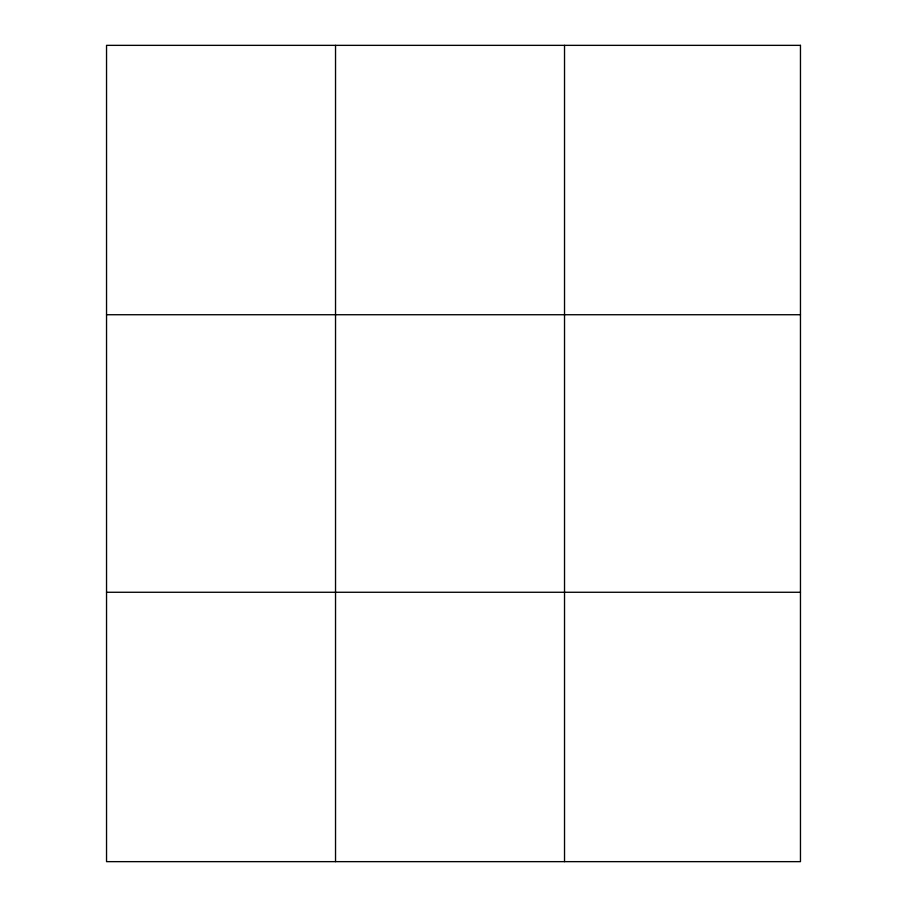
<?xml version="1.0" encoding="UTF-8"?>
<svg xmlns="http://www.w3.org/2000/svg" width="907" height="907" viewBox="0 0 907 907"><rect width="100%" height="100%" fill="white"/><g stroke="black" fill="none" stroke-linecap="round" stroke-linejoin="round"><path stroke-width="1.36" d="M335.533 45.35L335.533 861.65M564.528 45.35L564.528 861.65M106.538 314.729L800.462 314.729M106.538 592.271L800.462 592.271M800.462 45.35L800.462 861.65L106.538 861.65L106.538 45.35L800.462 45.35"/></g></svg>
